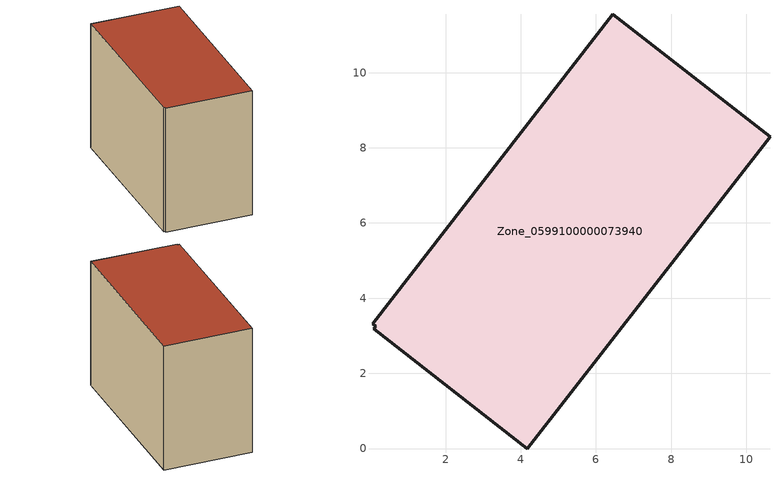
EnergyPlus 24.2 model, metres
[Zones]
Zone_0599100000073940
 floor ground (C_G): 10.63,8.29 4.17,0 0.08,3.18 0.14,3.26 0.06,3.32 6.45,11.55 z3.71
 wall outside (C_F): 10.63,8.29 6.45,11.55 0.06,3.32 0.14,3.26 0.08,3.18 4.17,0 10.63,8.29 z3.71:11.53
 roof outside (C_R): 4.17,0 10.63,8.29 6.45,11.55 0.06,3.32 0.14,3.26 0.08,3.18 z11.53
[BUILDING]
Pand.0599100000073940: North Axis=0; Terrain=City; Loads Convergence Tolerance Value=0.04; Temperature Convergence Tolerance Value=0.4; Solar Distribution=FullExterior; Maximum Number of Warmup Days=25; Minimum Number of Warmup Days=1
[Site:Location]
Rotterdam.The.Hague.AP_ZH_NLD Design_Conditions: Latitude=51.96; Longitude=4.45; Time Zone=1; Elevation=-4.5
[SITE:GROUNDTEMPERATURE:BUILDINGSURFACE]
18, 18, 18, 18, 18, 18, 18, 18, 18, 18, 18, 18
[MATERIAL] Thermal Absorptance=0.9; Solar Absorptance=0.7; Visible Absorptance=0.7
Name | Roughness | Thickness | Conductivity | Density | Specific Heat
G.TC.1975-1991 | MediumSmooth | 0.15 | 0.288461 | 540 | 1210
F.TC.1975-1991 | Rough | 0.3 | 0.230769 | 1920 | 840
R.TC.1975-1991 | MediumRough | 0.2 | 0.153846 | 1500 | 1000
[CONSTRUCTION]
C_G: G.TC.1975-1991
C_F: F.TC.1975-1991
C_R: R.TC.1975-1991
[ZONE]
Zone_0599100000073940: Type=1; Multiplier=1; Ceiling Height=Autocalculate; Volume=Autocalculate; Floor Area=autocalculate; Part of Total Floor Area=Yes
[ZONEINFILTRATION:DESIGNFLOWRATE]
Infil_Zone_0599100000073940: Zone or ZoneList or Space or SpaceList=Zone_0599100000073940; Schedule=AlwaysOn; Design Flow Rate Calculation Method=Flow/Area; Flow Rate per Floor Area=0.003; Constant Term Coefficient=1; Temperature Term Coefficient=0; Velocity Term Coefficient=0; Velocity Squared Term Coefficient=0
[HVACTEMPLATE:ZONE:IDEALLOADSAIRSYSTEM]
Zone_0599100000073940: Maximum Heating Supply Air Temperature=50; Minimum Cooling Supply Air Temperature=13; Maximum Heating Supply Air Humidity Ratio=0.0156; Minimum Cooling Supply Air Humidity Ratio=0.0077; Heating Limit=NoLimit; Cooling Limit=NoLimit; Dehumidification Control Type=ConstantSensibleHeatRatio; Cooling Sensible Heat Ratio=0.7; Dehumidification Setpoint=60; Humidification Control Type=None; Humidification Setpoint=30; Outdoor Air Method=None; Outdoor Air Flow Rate per Person=0.00944; Outdoor Air Flow Rate per Zone Floor Area=0; Outdoor Air Flow Rate per Zone=0; Demand Controlled Ventilation Type=None; Outdoor Air Economizer Type=NoEconomizer; Heat Recovery Type=None; Sensible Heat Recovery Effectiveness=0.7; Latent Heat Recovery Effectiveness=0.65
[ZONECONTROL:THERMOSTAT]
ThermostatControl_Zone_0599100000073940: Zone or ZoneList=Zone_0599100000073940; Control Type Schedule=DualSetpointControlType; Control 1=Thermostat_Zone_0599100000073940; Temperature Difference Between Cutout And Setpoint=0
[THERMOSTATSETPOINT:DUALSETPOINT]
Thermostat_Zone_0599100000073940: Heating Setpoint Temperature Schedule=HeatingSetpoint_Zone_0599100000073940; Cooling Setpoint Temperature Schedule=CoolingSetpoint_Zone_0599100000073940
[SCHEDULE:COMPACT]
HeatingSetpoint_Zone_0599100000073940: Through: 12/31, For: AllDays, Until: 24:00, 21
CoolingSetpoint_Zone_0599100000073940: Through: 12/31, For: AllDays, Until: 24:00, 24
DualSetpointControlType: Through: 12/31, For: AllDays, Until: 24:00, 4
AlwaysOn: Through: 12/31, For: AllDays, Until: 24:00, 1
